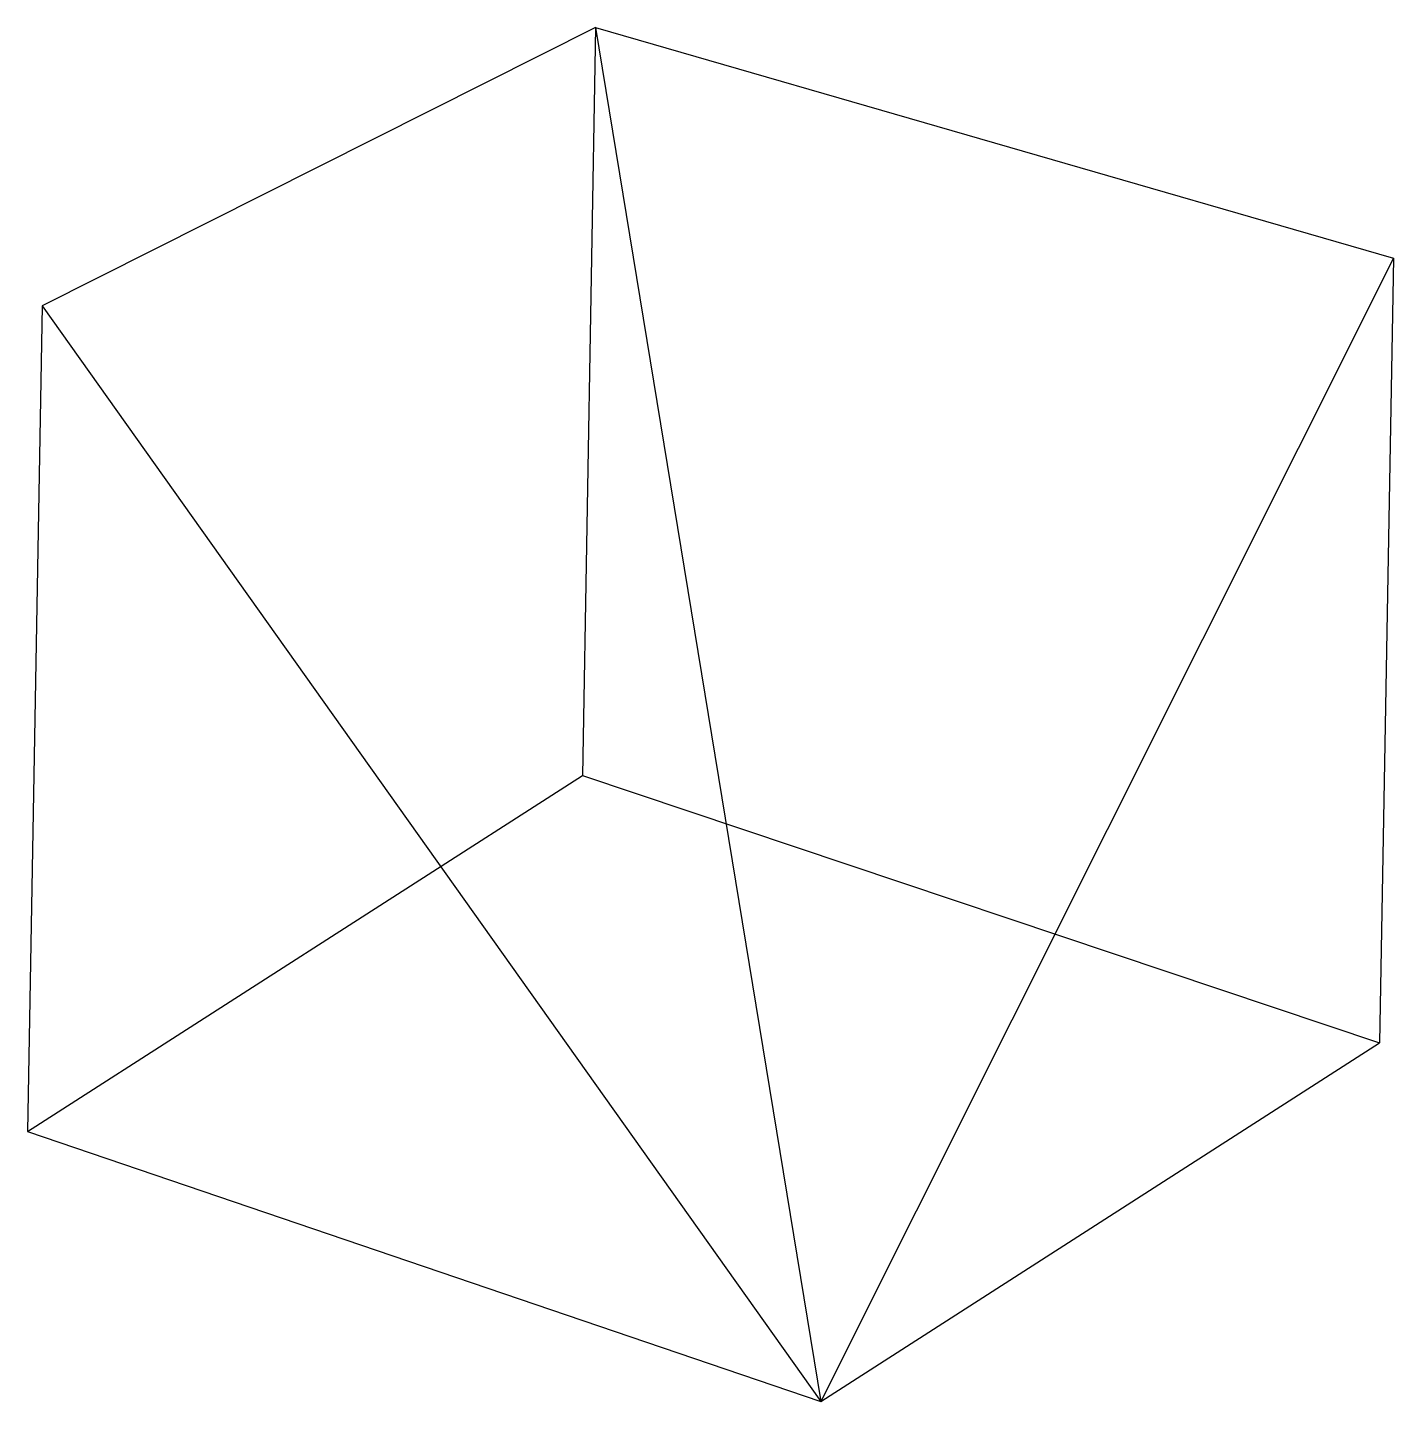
# Model space of a CAD drawing. Header units: metres. Extents: x 151 to 856, y 229 to 939.
import ezdxf

# ---------------------------------------------------------------- set-up
doc = ezdxf.new("R2010")
doc.units = ezdxf.units.M

msp = doc.modelspace()

# ---------------------------------------------------------------- linework, layer by layer
at = {"color": 0}
for p, q in [((444.613036, 938.536783, 203.705339), (158.856369, 794.867609, 579.428755)), ((444.613036, 938.536783, 203.705339), (437.789656, 552.368466)), ((444.613036, 938.536783, 203.705339), (856.493199, 819.485088, 459.655038)), ((444.613036, 938.536783, 203.705339), (560.84821, 229.293304, 603.022037)), ((856.493199, 819.485088, 459.655038), (560.84821, 229.293304, 603.022037)), ((856.493199, 819.485088, 459.655038), (849.334964, 414.365752, 245.952961)), ((158.856369, 794.867609, 579.428755), (151.32433, 368.592822, 354.567092)), ((158.856369, 794.867609, 579.428755), (560.84821, 229.293304, 603.022037)), ((151.32433, 368.592822, 354.567092), (437.789656, 552.368466)), ((437.789656, 552.368466), (849.334964, 414.365752, 245.952961)), ((560.84821, 229.293304, 603.022037), (849.334964, 414.365752, 245.952961)), ((151.32433, 368.592822, 354.567092), (560.84821, 229.293304, 603.022037))]:
    msp.add_line(p, q, dxfattribs=at)

doc.saveas('drawing.dxf')
